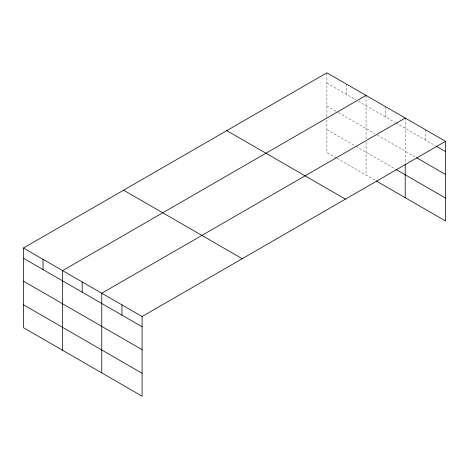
<?xml version="1.0" encoding="UTF-8"?>
<svg xmlns="http://www.w3.org/2000/svg" width="469" height="469" viewBox="0 0 469 469"><rect width="100%" height="100%" fill="white"/><g stroke="black" fill="none" stroke-linecap="round" stroke-linejoin="round"><path stroke-width="0.35" stroke-dasharray="2.35 1.76" d="M326.899 116.705L326.899 72.818M326.899 83.066L355.948 99.838M358.474 101.298L395.103 122.444M395.736 122.808L435.466 145.748M326.899 105.976L337.633 112.173M338.266 112.537L374.895 133.688M377.422 135.142L415.921 157.373M326.899 129.579L355.314 145.982M355.948 146.351L395.736 169.321M336.367 157.953L326.899 152.484L326.899 117.42M337 158.317L375.522 180.559M425.377 129.679L425.377 139.926M405.21 118.03L405.21 163.347M385.629 106.727L385.629 116.974M366.055 95.424L366.055 139.311M366.055 142.171L366.055 175.089M346.474 84.121L346.474 94.369"/><path stroke-width="0.7" d="M376.156 180.923L445.55 220.987L445.55 141.321L326.899 72.818L23.45 248.013L23.45 327.679L142.101 396.182L142.101 316.516L23.45 248.013M366.055 95.424L62.606 270.619L62.606 350.284M405.21 118.03L101.761 293.225L101.761 372.89M142.101 316.516L445.55 141.321M436.094 146.111L445.55 151.569M416.554 157.736L445.55 174.48M396.364 169.684L445.55 198.082M226.762 130.634L345.413 199.137M123.587 190.197L242.239 258.7M23.45 258.261L142.101 326.764M23.45 281.166L142.101 349.675M23.45 304.768L142.101 373.271M405.21 164.062L405.21 197.695M121.934 304.868L121.934 315.121M82.186 281.922L82.186 292.169M43.031 259.316L43.031 269.564"/></g></svg>
